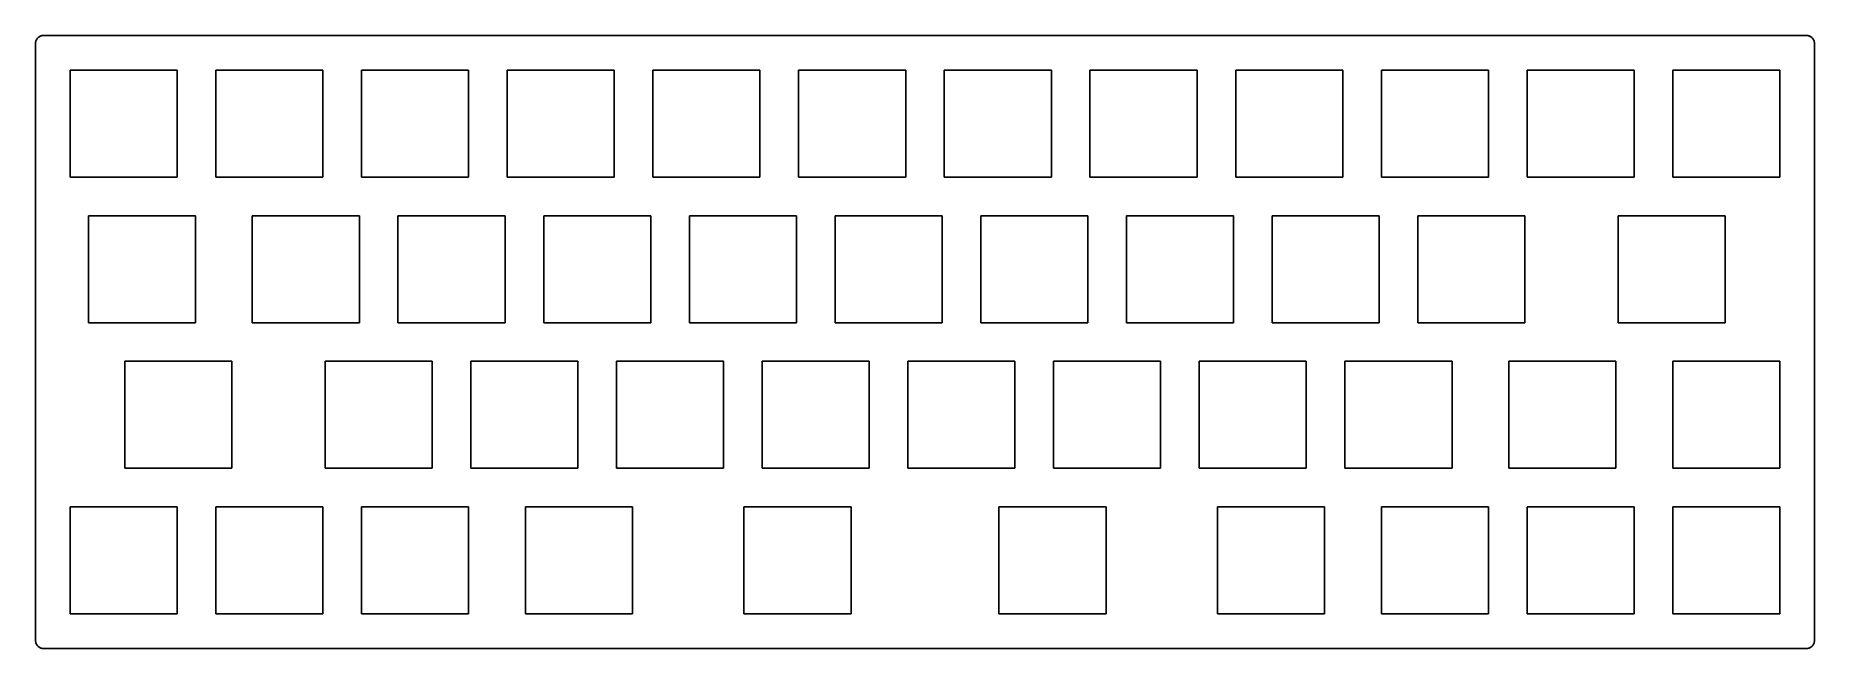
# Model space of a CAD drawing. Extents: x 0 to 233, y 0 to 80.
import ezdxf

# ---------------------------------------------------------------- set-up
doc = ezdxf.new("R2010")
doc.units = 0
doc.layers.get('0').update_dxf_attribs({"linetype": 'CONTINUOUS'})

msp = doc.modelspace()

# ---------------------------------------------------------------- linework, layer by layer
at = {"color": 0}
for p, q in [((0.093707, 79.3115), (0.096463, 79.3902)), ((0.093707, 1.11208), (0.093707, 79.3115)), ((0.096463, 79.3902), (0.106109, 79.4688)), ((0.106109, 79.4688), (0.121267, 79.5443)), ((0.121267, 79.5443), (0.143316, 79.6216)), ((0.143316, 79.6216), (0.169499, 79.6946)), ((0.169499, 79.6946), (0.202572, 79.7662)), ((0.202572, 79.7662), (0.241157, 79.834)), ((0.241157, 79.834), (0.285254, 79.8999)), ((0.285254, 79.8999), (0.333485, 79.9606)), ((0.333485, 79.9606), (0.38723, 80.0185)), ((0.38723, 80.0185), (0.445107, 80.0724)), ((0.445107, 80.0724), (0.505739, 80.1204)), ((0.505739, 80.1204), (0.571885, 80.1645)), ((0.571885, 80.1645), (0.63941, 80.2033)), ((0.63941, 80.2033), (0.711069, 80.2361)), ((0.711069, 80.2361), (0.784105, 80.2626)), ((0.784105, 80.2626), (0.861275, 80.2845)), ((0.861275, 80.2845), (0.937066, 80.2996)), ((0.937066, 80.2996), (1.01562, 80.3092)), ((1.01562, 80.3092), (1.09416, 80.312)), ((1.09416, 80.312), (231.694, 80.312)), ((231.694, 80.312), (231.772, 80.3092)), ((231.772, 80.3092), (231.849, 80.2996)), ((231.849, 80.2996), (231.927, 80.2845)), ((231.927, 80.2845), (232.003, 80.2626)), ((232.003, 80.2626), (232.077, 80.2361)), ((232.077, 80.2361), (232.147, 80.2033)), ((232.147, 80.2033), (232.216, 80.1645)), ((232.216, 80.1645), (232.282, 80.1204)), ((232.282, 80.1204), (232.343, 80.0724)), ((232.343, 80.0724), (232.4, 80.0185)), ((232.4, 80.0185), (232.454, 79.9606)), ((232.454, 79.9606), (232.503, 79.8999)), ((232.503, 79.8999), (232.547, 79.834)), ((232.547, 79.834), (232.585, 79.7662)), ((232.585, 79.7662), (232.618, 79.6946)), ((232.618, 79.6946), (232.645, 79.6216)), ((232.645, 79.6216), (232.665, 79.5443)), ((232.665, 79.5443), (232.682, 79.4688)), ((232.682, 79.4688), (232.692, 79.3902)), ((232.692, 79.3902), (232.694, 79.3115)), ((232.694, 79.3115), (232.694, 1.11208)), ((4.6192, 75.7865), (18.6187, 75.7865)), ((4.6192, 61.7873), (4.6192, 75.7865)), ((18.6187, 75.7865), (18.6187, 61.7873)), ((23.6692, 75.7865), (37.6686, 75.7865)), ((23.6692, 61.7873), (23.6692, 75.7865)), ((37.6686, 75.7865), (37.6686, 61.7873)), ((42.7193, 75.7865), (56.7186, 75.7865)), ((42.7193, 61.7873), (42.7193, 75.7865)), ((56.7186, 75.7865), (56.7186, 61.7873)), ((61.7693, 75.7865), (75.7686, 75.7865)), ((61.7693, 61.7873), (61.7693, 75.7865)), ((75.7686, 75.7865), (75.7686, 61.7873)), ((80.8193, 75.7865), (94.8186, 75.7865)), ((80.8193, 61.7873), (80.8193, 75.7865)), ((94.8186, 75.7865), (94.8186, 61.7873)), ((99.8693, 75.7865), (113.869, 75.7865)), ((99.8693, 61.7873), (99.8693, 75.7865)), ((113.869, 75.7865), (113.869, 61.7873)), ((118.919, 75.7865), (132.919, 75.7865)), ((118.919, 61.7873), (118.919, 75.7865)), ((132.919, 75.7865), (132.919, 61.7873)), ((137.969, 75.7865), (151.969, 75.7865)), ((137.969, 61.7873), (137.969, 75.7865)), ((151.969, 75.7865), (151.969, 61.7873)), ((157.019, 75.7865), (171.019, 75.7865)), ((157.019, 61.7873), (157.019, 75.7865)), ((171.019, 75.7865), (171.019, 61.7873)), ((176.069, 75.7865), (190.069, 75.7865)), ((176.069, 61.7873), (176.069, 75.7865)), ((190.069, 75.7865), (190.069, 61.7873)), ((195.119, 75.7865), (209.119, 75.7865)), ((195.119, 61.7873), (195.119, 75.7865)), ((209.119, 75.7865), (209.119, 61.7873)), ((214.169, 75.7865), (228.169, 75.7865)), ((214.169, 61.7873), (214.169, 75.7865)), ((228.169, 75.7865), (228.169, 61.7873)), ((18.6187, 61.7873), (4.6192, 61.7873)), ((37.6686, 61.7873), (23.6692, 61.7873)), ((56.7186, 61.7873), (42.7193, 61.7873)), ((75.7686, 61.7873), (61.7693, 61.7873)), ((94.8186, 61.7873), (80.8193, 61.7873)), ((113.869, 61.7873), (99.8693, 61.7873)), ((132.919, 61.7873), (118.919, 61.7873)), ((151.969, 61.7873), (137.969, 61.7873)), ((171.019, 61.7873), (157.019, 61.7873)), ((190.069, 61.7873), (176.069, 61.7873)), ((209.119, 61.7873), (195.119, 61.7873)), ((228.169, 61.7873), (214.169, 61.7873)), ((7.00045, 56.7365), (20.9999, 56.7365)), ((7.00045, 42.7373), (7.00045, 56.7365)), ((20.9999, 56.7365), (20.9999, 42.7373)), ((28.4303, 56.7365), (42.4311, 56.7365)), ((28.4303, 42.7373), (28.4303, 56.7365)), ((42.4311, 56.7365), (42.4311, 42.7373)), ((47.4818, 56.7365), (61.4811, 56.7365)), ((47.4818, 42.7373), (47.4818, 56.7365)), ((61.4811, 56.7365), (61.4811, 42.7373)), ((66.5318, 56.7365), (80.5311, 56.7365)), ((66.5318, 42.7373), (66.5318, 56.7365)), ((80.5311, 56.7365), (80.5311, 42.7373)), ((85.5804, 56.7365), (99.5811, 56.7365)), ((85.5804, 42.7373), (85.5804, 56.7365)), ((99.5811, 56.7365), (99.5811, 42.7373)), ((104.63, 56.7365), (118.631, 56.7365)), ((104.63, 42.7373), (104.63, 56.7365)), ((118.631, 56.7365), (118.631, 42.7373)), ((123.682, 56.7365), (137.681, 56.7365)), ((123.682, 42.7373), (123.682, 56.7365)), ((137.681, 56.7365), (137.681, 42.7373)), ((142.732, 56.7365), (156.731, 56.7365)), ((142.732, 42.7373), (142.732, 56.7365)), ((156.731, 56.7365), (156.731, 42.7373)), ((161.782, 56.7365), (175.781, 56.7365)), ((161.782, 42.7373), (161.782, 56.7365)), ((175.781, 56.7365), (175.781, 42.7373)), ((180.832, 56.7365), (194.831, 56.7365)), ((180.832, 42.7373), (180.832, 56.7365)), ((194.831, 56.7365), (194.831, 42.7373)), ((207.026, 56.7365), (221.025, 56.7365)), ((207.026, 42.7373), (207.026, 56.7365)), ((221.025, 56.7365), (221.025, 42.7373)), ((20.9999, 42.7373), (7.00045, 42.7373)), ((42.4311, 42.7373), (28.4303, 42.7373)), ((61.4811, 42.7373), (47.4818, 42.7373)), ((80.5311, 42.7373), (66.5318, 42.7373)), ((99.5811, 42.7373), (85.5804, 42.7373)), ((118.631, 42.7373), (104.63, 42.7373)), ((137.681, 42.7373), (123.682, 42.7373)), ((156.731, 42.7373), (142.732, 42.7373)), ((175.781, 42.7373), (161.782, 42.7373)), ((194.831, 42.7373), (180.832, 42.7373)), ((221.025, 42.7373), (207.026, 42.7373)), ((11.763, 37.6865), (25.7624, 37.6865)), ((11.763, 23.6871), (11.763, 37.6865)), ((25.7624, 37.6865), (25.7624, 23.6871)), ((37.9554, 37.6865), (51.9561, 37.6865)), ((37.9554, 23.6871), (37.9554, 37.6865)), ((51.9561, 37.6865), (51.9561, 23.6871)), ((57.0054, 37.6865), (71.0061, 37.6865)), ((57.0054, 23.6871), (57.0054, 37.6865)), ((71.0061, 37.6865), (71.0061, 23.6871)), ((76.0554, 37.6865), (90.0561, 37.6865)), ((76.0554, 23.6871), (76.0554, 37.6865)), ((90.0561, 37.6865), (90.0561, 23.6871)), ((95.1054, 37.6865), (109.106, 37.6865)), ((95.1054, 23.6871), (95.1054, 37.6865)), ((109.106, 37.6865), (109.106, 23.6871)), ((114.155, 37.6865), (128.156, 37.6865)), ((114.155, 23.6871), (114.155, 37.6865)), ((128.156, 37.6865), (128.156, 23.6871)), ((133.205, 37.6865), (147.206, 37.6865)), ((133.205, 23.6871), (133.205, 37.6865)), ((147.206, 37.6865), (147.206, 23.6871)), ((152.255, 37.6865), (166.256, 37.6865)), ((152.255, 23.6871), (152.255, 37.6865)), ((166.256, 37.6865), (166.256, 23.6871)), ((171.307, 37.6865), (185.306, 37.6865)), ((171.307, 23.6871), (171.307, 37.6865)), ((185.306, 37.6865), (185.306, 23.6871)), ((192.738, 37.6865), (206.737, 37.6865)), ((192.738, 23.6871), (192.738, 37.6865)), ((206.737, 37.6865), (206.737, 23.6871)), ((214.169, 37.6865), (228.169, 37.6865)), ((214.169, 23.6871), (214.169, 37.6865)), ((228.169, 37.6865), (228.169, 23.6871)), ((25.7624, 23.6871), (11.763, 23.6871)), ((51.9561, 23.6871), (37.9554, 23.6871)), ((71.0061, 23.6871), (57.0054, 23.6871)), ((90.0561, 23.6871), (76.0554, 23.6871)), ((109.106, 23.6871), (95.1054, 23.6871)), ((128.156, 23.6871), (114.155, 23.6871)), ((147.206, 23.6871), (133.205, 23.6871)), ((166.256, 23.6871), (152.255, 23.6871)), ((185.306, 23.6871), (171.307, 23.6871)), ((206.737, 23.6871), (192.738, 23.6871)), ((228.169, 23.6871), (214.169, 23.6871)), ((4.6192, 18.6366), (18.6187, 18.6366)), ((4.6192, 4.63709), (4.6192, 18.6366)), ((18.6187, 18.6366), (18.6187, 4.63709)), ((23.6692, 18.6366), (37.6686, 18.6366)), ((23.6692, 4.63709), (23.6692, 18.6366)), ((37.6686, 18.6366), (37.6686, 4.63709)), ((42.7193, 18.6366), (56.7186, 18.6366)), ((42.7193, 4.63709), (42.7193, 18.6366)), ((56.7186, 18.6366), (56.7186, 4.63709)), ((64.1505, 18.6366), (78.1498, 18.6366)), ((64.1505, 4.63709), (64.1505, 18.6366)), ((78.1498, 18.6366), (78.1498, 4.63709)), ((92.7255, 18.6366), (106.725, 18.6366)), ((92.7255, 4.63709), (92.7255, 18.6366)), ((106.725, 18.6366), (106.725, 4.63709)), ((126.063, 18.6366), (140.062, 18.6366)), ((126.063, 4.63709), (126.063, 18.6366)), ((140.062, 18.6366), (140.062, 4.63709)), ((154.638, 18.6366), (168.637, 18.6366)), ((154.638, 4.63709), (154.638, 18.6366)), ((168.637, 18.6366), (168.637, 4.63709)), ((176.069, 18.6366), (190.069, 18.6366)), ((176.069, 4.63709), (176.069, 18.6366)), ((190.069, 18.6366), (190.069, 4.63709)), ((195.119, 18.6366), (209.119, 18.6366)), ((195.119, 4.63709), (195.119, 18.6366)), ((209.119, 18.6366), (209.119, 4.63709)), ((214.169, 18.6366), (228.169, 18.6366)), ((214.169, 4.63709), (214.169, 18.6366)), ((228.169, 18.6366), (228.169, 4.63709)), ((18.6187, 4.63709), (4.6192, 4.63709)), ((37.6686, 4.63709), (23.6692, 4.63709)), ((56.7186, 4.63709), (42.7193, 4.63709)), ((78.1498, 4.63709), (64.1505, 4.63709)), ((106.725, 4.63709), (92.7255, 4.63709)), ((140.062, 4.63709), (126.063, 4.63709)), ((168.637, 4.63709), (154.638, 4.63709)), ((190.069, 4.63709), (176.069, 4.63709)), ((209.119, 4.63709), (195.119, 4.63709)), ((228.169, 4.63709), (214.169, 4.63709)), ((0.096463, 1.03353), (0.093707, 1.11208)), ((0.106109, 0.956359), (0.096463, 1.03353)), ((0.121267, 0.879189), (0.106109, 0.956359)), ((0.143316, 0.803395), (0.121267, 0.879189)), ((0.169499, 0.728984), (0.143316, 0.803395)), ((0.202572, 0.658703), (0.169499, 0.728984)), ((0.241157, 0.589802), (0.202572, 0.658703)), ((0.285254, 0.523656), (0.241157, 0.589802)), ((0.333485, 0.463021), (0.285254, 0.523656)), ((0.38723, 0.405144), (0.333485, 0.463021)), ((0.445107, 0.3514), (0.38723, 0.405144)), ((0.505739, 0.303168), (0.445107, 0.3514)), ((0.571885, 0.259071), (0.505739, 0.303168)), ((0.63941, 0.220486), (0.571885, 0.259071)), ((0.711069, 0.187413), (0.63941, 0.220486)), ((0.784105, 0.16123), (0.711069, 0.187413)), ((0.861275, 0.14056), (0.784105, 0.16123)), ((0.937066, 0.124024), (0.861275, 0.14056)), ((1.01562, 0.114377), (0.937066, 0.124024)), ((1.09416, 0.111621), (1.01562, 0.114377)), ((231.694, 0.111621), (1.09416, 0.111621)), ((231.772, 0.114377), (231.694, 0.111621)), ((231.849, 0.124024), (231.772, 0.114377)), ((231.927, 0.14056), (231.849, 0.124024)), ((232.003, 0.16123), (231.927, 0.14056)), ((232.077, 0.187413), (232.003, 0.16123)), ((232.147, 0.220486), (232.077, 0.187413)), ((232.216, 0.259071), (232.147, 0.220486)), ((232.282, 0.303168), (232.216, 0.259071)), ((232.343, 0.3514), (232.282, 0.303168)), ((232.4, 0.405144), (232.343, 0.3514)), ((232.454, 0.463021), (232.4, 0.405144)), ((232.503, 0.523656), (232.454, 0.463021)), ((232.547, 0.589802), (232.503, 0.523656)), ((232.585, 0.658703), (232.547, 0.589802)), ((232.618, 0.728984), (232.585, 0.658703)), ((232.645, 0.803395), (232.618, 0.728984)), ((232.665, 0.879189), (232.645, 0.803395)), ((232.682, 0.956359), (232.665, 0.879189)), ((232.692, 1.03353), (232.682, 0.956359)), ((232.694, 1.11208), (232.692, 1.03353))]:
    msp.add_line(p, q, dxfattribs=at)

doc.saveas('drawing.dxf')
